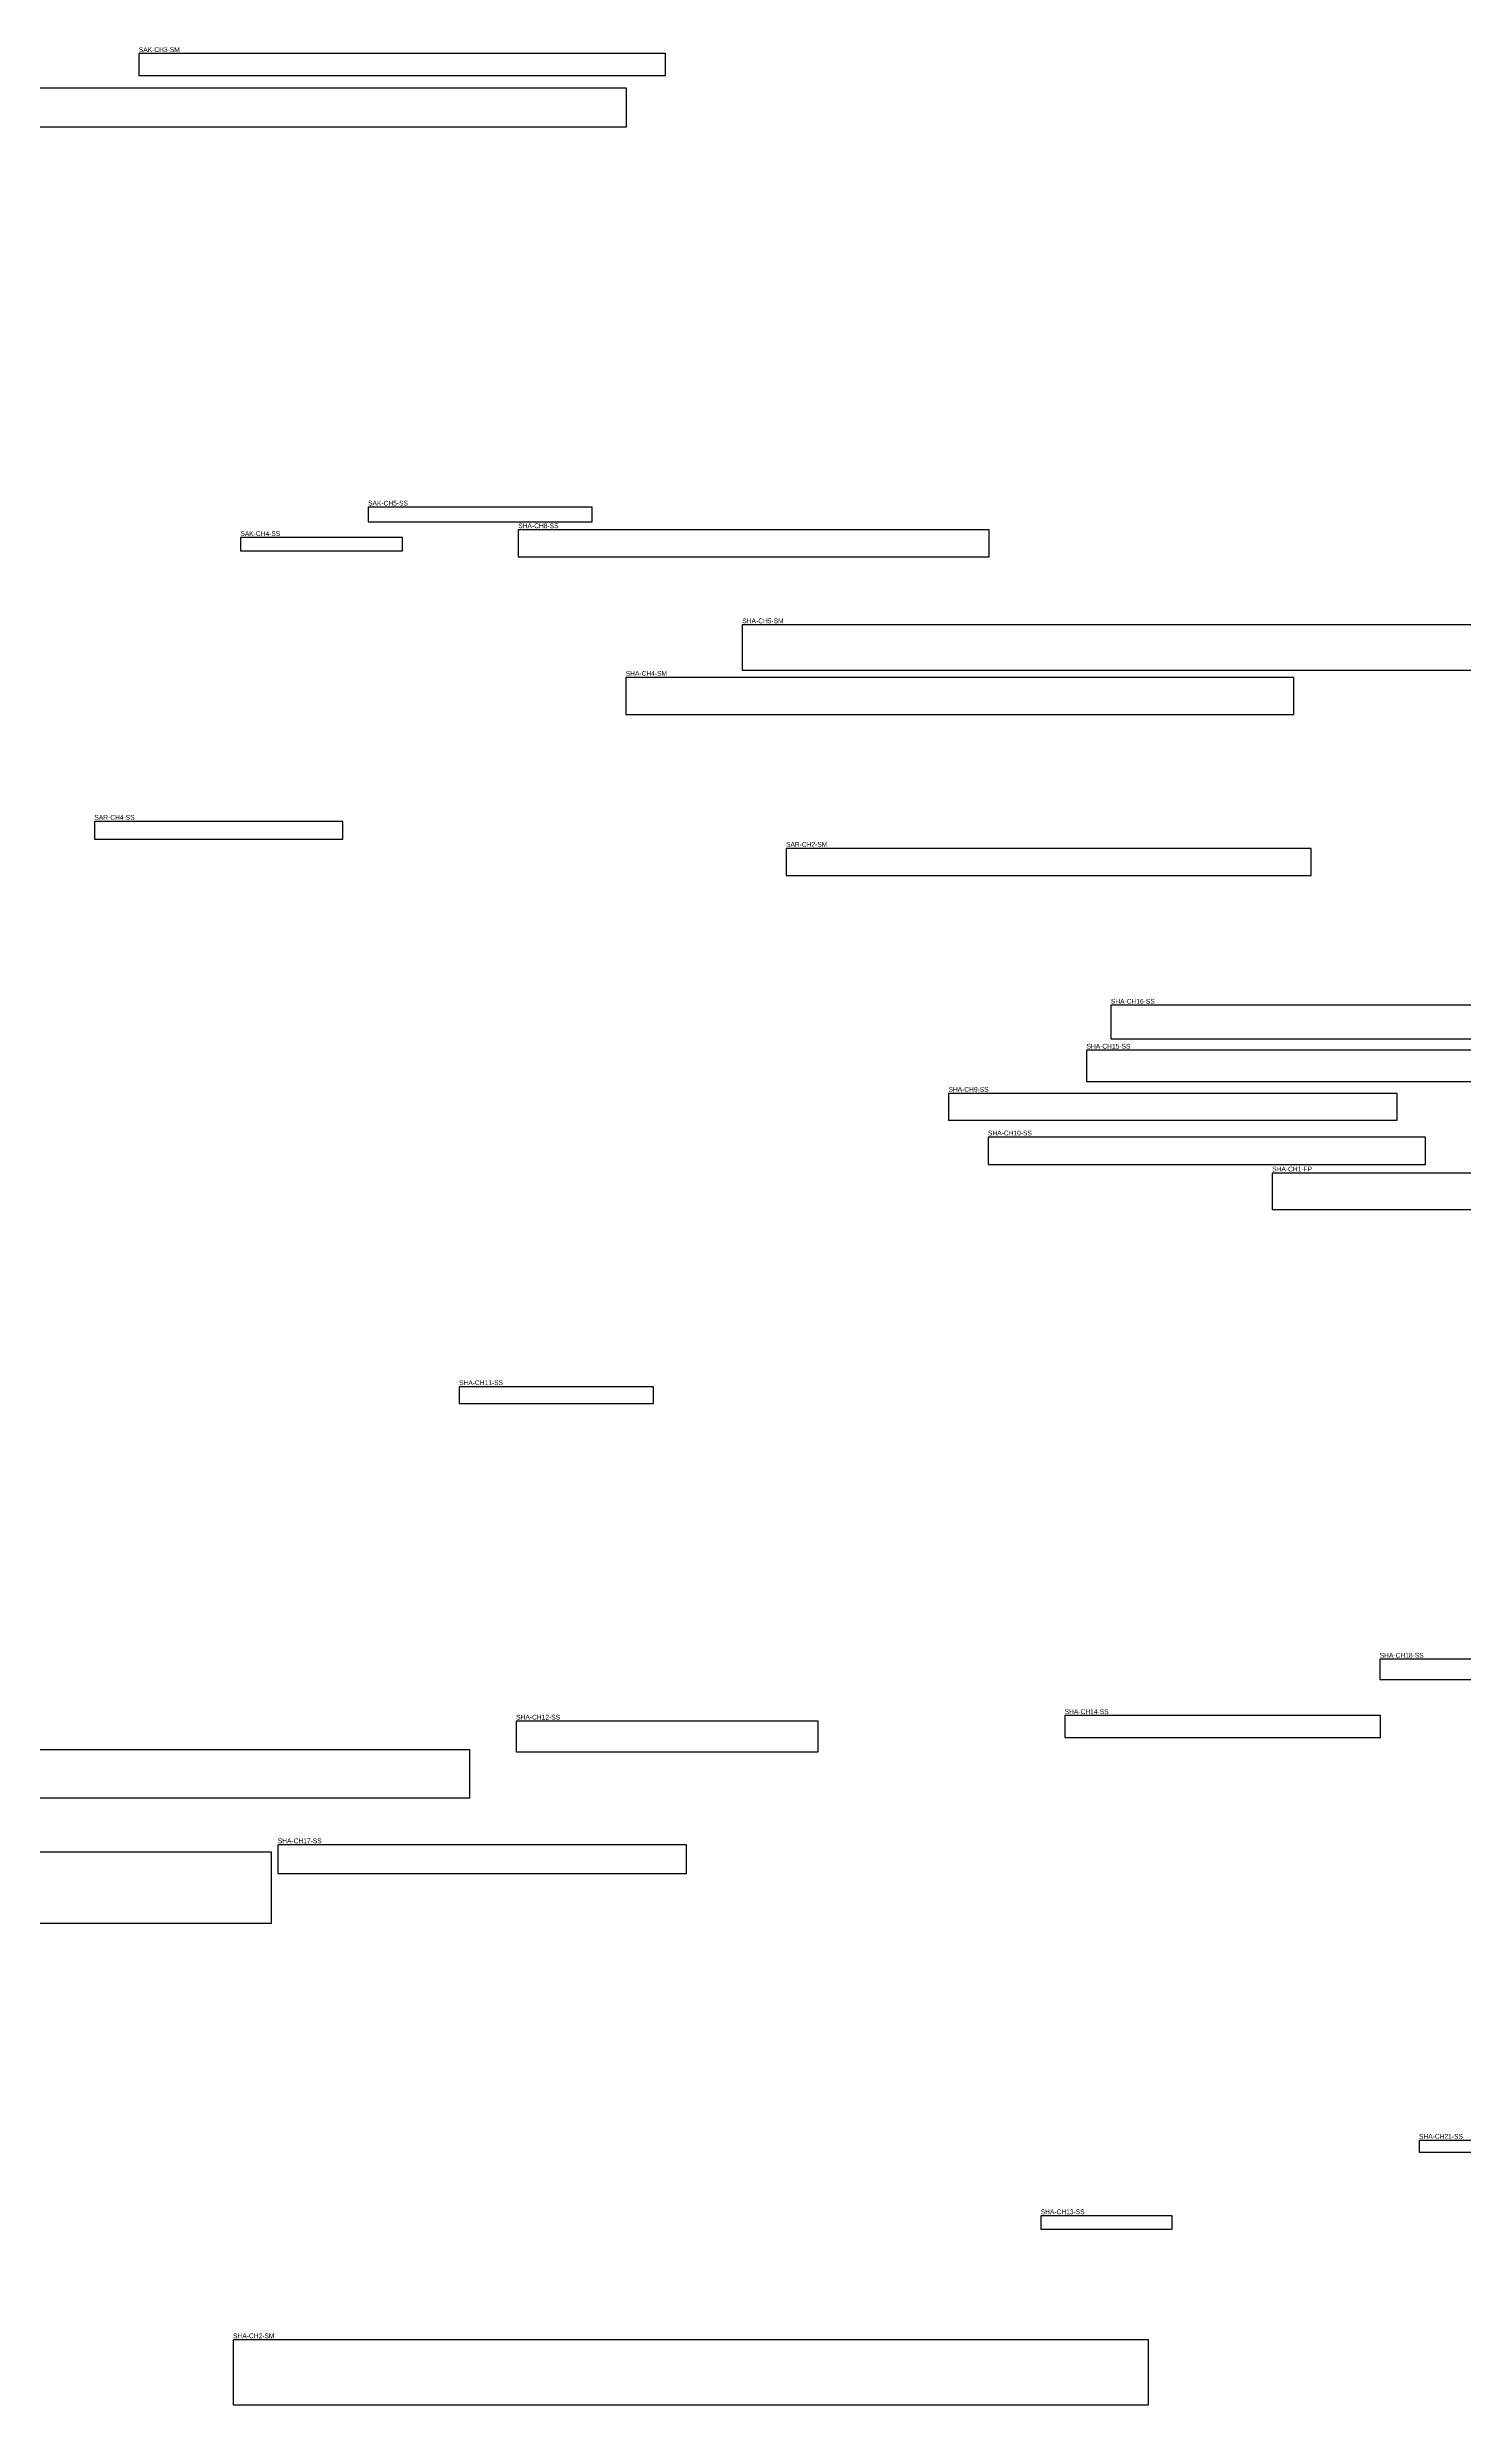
# Model space of a CAD drawing. Header units: metres. Extents: x 461274 to 520319, y 2645886 to 2678000.
# Drawn here: x 482111 to 499812, y 2648536 to 2678000 of the extents above; entities that cross this region are included whole.
import ezdxf

# ---------------------------------------------------------------- set-up
doc = ezdxf.new("R2010")
doc.units = ezdxf.units.M

msp = doc.modelspace()

# ---------------------------------------------------------------- linework, layer by layer
at = {"layer": 'PV_CH'}
for points in [[(483256.44, 2677644.88), (489835.44, 2677644.88), (489835.44, 2677919.48), (483256.44, 2677919.48)], [(479063.72, 2677005.77), (489347.62, 2677005.77), (489347.62, 2677487.97), (479063.72, 2677487.97)], [(486121.25, 2672068.61), (488919.95, 2672068.61), (488919.95, 2672252.31), (486121.25, 2672252.31)], [(484525.87, 2671704.71), (486551.27, 2671704.71), (486551.27, 2671871.61), (484525.87, 2671871.61)], [(487997.58, 2671631.5), (493882.18, 2671631.5), (493882.18, 2671968.6), (487997.58, 2671968.6)], [(490796.79, 2670212.88), (500713.49, 2670212.88), (500713.49, 2670780.58), (490796.79, 2670780.58)], [(489340.45, 2669661.34), (497686.85, 2669661.34), (497686.85, 2670124.24), (489340.45, 2670124.24)], [(482701.63, 2668103.41), (485806.03, 2668103.41), (485806.03, 2668325.41), (482701.63, 2668325.41)], [(491342.66, 2667649.96), (497903.66, 2667649.96), (497903.66, 2667987.26), (491342.66, 2667987.26)], [(495401.98, 2665609.08), (501889.28, 2665609.08), (501889.28, 2666026.48), (495401.98, 2666026.48)], [(495097.18, 2665073.89), (501904.98, 2665073.89), (501904.98, 2665464.59), (495097.18, 2665464.59)], [(493372.76, 2664591.36), (498977.46, 2664591.36), (498977.46, 2664925.56), (493372.76, 2664925.56)], [(493866.51, 2664036.41), (499332.61, 2664036.41), (499332.61, 2664380.11), (493866.51, 2664380.11)], [(497417.65, 2663473.94), (505718.85, 2663473.94), (505718.85, 2663930.54), (497417.65, 2663930.54)], [(487258.54, 2661048.38), (489686.14, 2661048.38), (489686.14, 2661259.78), (487258.54, 2661259.78)], [(498761.31, 2657601.04), (501781.01, 2657601.04), (501781.01, 2657853.34), (498761.31, 2657853.34)], [(494825.05, 2656874.46), (498769.65, 2656874.46), (498769.65, 2657149.16), (494825.05, 2657149.16)], [(487971.44, 2656696.81), (491744.64, 2656696.81), (491744.64, 2657080.21), (487971.44, 2657080.21)], [(480526.97, 2656123.49), (487392.47, 2656123.49), (487392.47, 2656722.69), (480526.97, 2656722.69)], [(471022.73, 2654555.54), (484912.33, 2654555.54), (484912.33, 2655444.34), (471022.73, 2655444.34)], [(484992.82, 2655177.7), (490100.72, 2655177.7), (490100.72, 2655534.3), (484992.82, 2655534.3)], [(499251.99, 2651694.06), (500340.89, 2651694.06), (500340.89, 2651841.46), (499251.99, 2651841.46)], [(494525.48, 2650731.26), (496167.68, 2650731.26), (496167.68, 2650898.56), (494525.48, 2650898.56)], [(484434.55, 2648536.18), (495869.95, 2648536.18), (495869.95, 2649348.18), (484434.55, 2649348.18)]]:
    msp.add_lwpolyline(points, close=True, dxfattribs=at)

# ---------------------------------------------------------------- texts
for s, p in [('SAK-CH3-SM', (483256.44, 2677939.48)), ('SAK-CH5-SS', (486121.25, 2672272.31)), ('SAK-CH4-SS', (484525.87, 2671891.61)), ('SHA-CH8-SS', (487997.58, 2671988.6)), ('SHA-CH5-SM', (490796.79, 2670800.58)), ('SHA-CH4-SM', (489340.45, 2670144.24)), ('SAR-CH4-SS', (482701.63, 2668345.41)), ('SAR-CH2-SM', (491342.66, 2668007.26)), ('SHA-CH16-SS', (495401.98, 2666046.48)), ('SHA-CH15-SS', (495097.18, 2665484.59)), ('SHA-CH9-SS', (493372.76, 2664945.56)), ('SHA-CH10-SS', (493866.51, 2664400.11)), ('SHA-CH1-FP', (497417.65, 2663950.54)), ('SHA-CH11-SS', (487258.54, 2661279.78)), ('SHA-CH18-SS', (498761.31, 2657873.34)), ('SHA-CH12-SS', (487971.44, 2657100.21)), ('SHA-CH14-SS', (494825.05, 2657169.16)), ('SHA-CH17-SS', (484992.82, 2655554.3)), ('SHA-CH21-SS', (499251.99, 2651861.46)), ('SHA-CH13-SS', (494525.48, 2650918.56)), ('SHA-CH2-SM', (484434.55, 2649368.18))]:
    msp.add_text(s, height=60, dxfattribs=at).set_placement(p)

doc.saveas('drawing.dxf')
